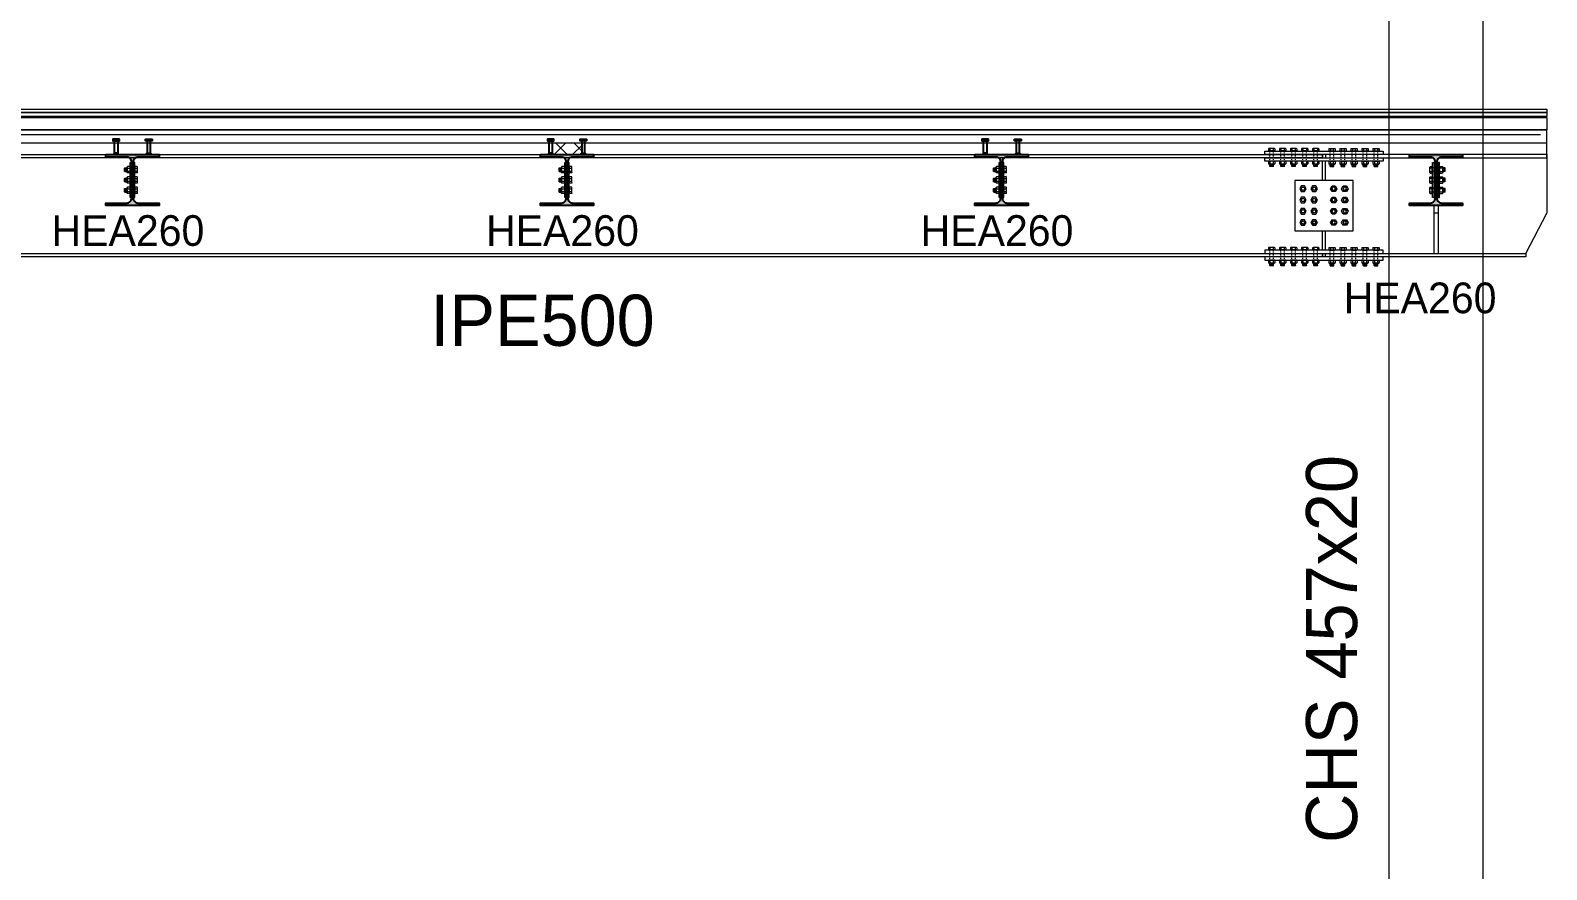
# Model space of a CAD drawing. Header units: millimetres. Extents: x -6949 to 549764, y -83146 to 127128.
# Drawn here: x 167250 to 174666, y 67048 to 71150 of the extents above; entities that cross this region are included whole.
import ezdxf

# ---------------------------------------------------------------- set-up
doc = ezdxf.new("R2010")
doc.units = ezdxf.units.MM
doc.linetypes.add('Tratto', pattern=[6.35, 3.175, -3.175])
for name, color, linetype, lineweight in [('armatura', 1, 'Continuous', 15), ('bulloni', 5, 'Continuous', 9), ('piastra', 6, 'Continuous', 18), ('S-BEAM', 5, 'Continuous', 18), ('S-COLS', 7, 'Continuous', 18), ('SEZIONI acciaio - Steel sections', 7, 'Continuous', 25), ('solaio2', 7, 'Continuous', 9)]:
    doc.layers.add(name, color=color, linetype=linetype, lineweight=lineweight)
doc.layers.add('PIOLO', color=4, linetype='Continuous')
doc.layers.add('quote', color=7, linetype='Continuous', lineweight=5, true_color=0x383838)
doc.styles.get("Standard").update_dxf_attribs({"font": ''})
doc.styles.get('Standard').set_extended_font_data('Bahnschrift Light')

# ---------------------------------------------------------------- blocks, each defined once
blk = doc.blocks.new('*U185')
at = {"layer": 'bulloni'}
blk.add_lwpolyline([(-15.6, 0), (-7.8, -13.5), (7.8, -13.5), (15.6, 0), (7.8, 13.5), (-7.8, 13.5)], close=True, dxfattribs=at)
for radius in [9, 7.88]:
    blk.add_circle((0, 0), radius, dxfattribs=at)
blk = doc.blocks.new('*U186')
at = {"color": 0, "linetype": 'ByBlock', "lineweight": -2, "transparency": 16777216}
for p in [(0, 0), (55, 0), (0, -55), (55, -55), (0, -110), (55, -110), (0, -165), (55, -165)]:
    blk.add_blockref('*U185', p, dxfattribs=at)
blk = doc.blocks.new('*U187')
at = {"layer": 'bulloni'}
blk.add_lwpolyline([(-15.6, 0), (-7.8, -13.5), (7.8, -13.5), (15.6, 0), (7.8, 13.5), (-7.8, 13.5)], close=True, dxfattribs=at)
for radius in [9, 7.88]:
    blk.add_circle((0, 0), radius, dxfattribs=at)
blk = doc.blocks.new('*U188')
at = {"color": 0, "linetype": 'ByBlock', "lineweight": -2, "transparency": 16777216}
for p in [(0, 0), (55, 0), (0, -55), (55, -55), (0, -110), (55, -110), (0, -165), (55, -165)]:
    blk.add_blockref('*U187', p, dxfattribs=at)
blk = doc.blocks.new('*U189')
at = {"layer": 'bulloni'}
for p, q in [((-13.7, 44.3), (-15.6, 43.1)), ((-15.6, 43.1), (-15.6, 32.8)), ((15.6, 32.8), (-15.6, 32.8)), ((13.7, 44.3), (-13.7, 44.3)), ((-12.5, 32.8), (-12.5, 32.3)), ((12.5, 32.3), (-12.5, 32.3)), ((-7.8, 32.8), (-7.8, 43.1)), ((7.8, 43.1), (7.8, 32.8)), ((12.5, 32.8), (12.5, 32.3)), ((13.7, 44.3), (15.6, 43.1)), ((15.6, 43.1), (15.6, 32.8)), ((-13.7, -16.7), (-15.6, -17.9)), ((-15.6, -17.9), (-15.6, -30.4)), ((-13.7, -31.7), (-15.6, -30.4)), ((13.7, -16.7), (-13.7, -16.7)), ((13.7, -31.7), (-13.7, -31.7)), ((-9, -43.3), (-9, -31.7)), ((-8, -44.3), (-9, -43.3)), ((9, -43.3), (-9, -43.3)), ((8, -44.3), (-8, -44.3)), ((-7.8, -30.4), (-7.8, -17.9)), ((-6.5, -34.4), (6.5, -33.7)), ((-6.5, -39.4), (6.5, -38.7)), ((-5, -36.8), (5, -36.3)), ((-5, -41.8), (5, -41.3)), ((7.8, -17.9), (7.8, -30.4)), ((9, -43.3), (8, -44.3)), ((9, -43.3), (9, -31.7)), ((13.7, -16.7), (15.6, -17.9)), ((13.7, -31.7), (15.6, -30.4)), ((15.6, -17.9), (15.6, -30.4))]:
    blk.add_line(p, q, dxfattribs=at)
at = {"layer": 'bulloni', "linetype": 'Tratto'}
for points in [[(-9, -16.7), (-9, 31.3)], [(9, -16.7), (9, 31.3)]]:
    blk.add_lwpolyline(points, dxfattribs=at)
at = {"layer": 'bulloni'}
for centre, radius, start, end in [((-11.7, 37.6), 6.67, 54.26215, 125.73785), ((-10, 31.3), 1, 0, 90), ((0, 19.5), 24.8, 71.68582, 108.31418), ((11.7, 37.6), 6.67, 54.26215, 125.73785), ((10, 31.3), 1, 90, 180), ((-11.7, -23.4), 6.67, 54.26215, 125.73785), ((-11.7, -25), 6.67, 234.26215, 305.73785), ((0, -41.5), 24.8, 71.68582, 108.31418), ((0, -6.9), 24.8, 251.68582, 288.31418), ((11.7, -23.4), 6.67, 54.26215, 125.73785), ((11.7, -25), 6.67, 234.26215, 305.73785)]:
    blk.add_arc(centre, radius, start, end, dxfattribs=at)
blk = doc.blocks.new('*U190')
at = {"color": 0, "linetype": 'ByBlock', "lineweight": -2, "transparency": 16777216}
for p in [(0, 0), (54, 0), (108, 0), (162, 0), (216, 0)]:
    blk.add_blockref('*U189', p, dxfattribs=at)
blk = doc.blocks.new('*U191')
at = {"layer": 'bulloni'}
for p, q in [((-13.7, 44.3), (-15.6, 43.1)), ((-15.6, 43.1), (-15.6, 32.8)), ((15.6, 32.8), (-15.6, 32.8)), ((13.7, 44.3), (-13.7, 44.3)), ((-12.5, 32.8), (-12.5, 32.3)), ((12.5, 32.3), (-12.5, 32.3)), ((-7.8, 32.8), (-7.8, 43.1)), ((7.8, 43.1), (7.8, 32.8)), ((12.5, 32.8), (12.5, 32.3)), ((13.7, 44.3), (15.6, 43.1)), ((15.6, 43.1), (15.6, 32.8)), ((-13.7, -16.7), (-15.6, -17.9)), ((-15.6, -17.9), (-15.6, -30.4)), ((-13.7, -31.7), (-15.6, -30.4)), ((13.7, -16.7), (-13.7, -16.7)), ((13.7, -31.7), (-13.7, -31.7)), ((-9, -43.3), (-9, -31.7)), ((-8, -44.3), (-9, -43.3)), ((9, -43.3), (-9, -43.3)), ((8, -44.3), (-8, -44.3)), ((-7.8, -30.4), (-7.8, -17.9)), ((-6.5, -34.4), (6.5, -33.7)), ((-6.5, -39.4), (6.5, -38.7)), ((-5, -36.8), (5, -36.3)), ((-5, -41.8), (5, -41.3)), ((7.8, -17.9), (7.8, -30.4)), ((9, -43.3), (8, -44.3)), ((9, -43.3), (9, -31.7)), ((13.7, -16.7), (15.6, -17.9)), ((13.7, -31.7), (15.6, -30.4)), ((15.6, -17.9), (15.6, -30.4))]:
    blk.add_line(p, q, dxfattribs=at)
at = {"layer": 'bulloni', "linetype": 'Tratto'}
for points in [[(-9, -16.7), (-9, 31.3)], [(9, -16.7), (9, 31.3)]]:
    blk.add_lwpolyline(points, dxfattribs=at)
at = {"layer": 'bulloni'}
for centre, radius, start, end in [((-11.7, 37.6), 6.67, 54.26215, 125.73785), ((-10, 31.3), 1, 0, 90), ((0, 19.5), 24.8, 71.68582, 108.31418), ((11.7, 37.6), 6.67, 54.26215, 125.73785), ((10, 31.3), 1, 90, 180), ((-11.7, -23.4), 6.67, 54.26215, 125.73785), ((-11.7, -25), 6.67, 234.26215, 305.73785), ((0, -41.5), 24.8, 71.68582, 108.31418), ((0, -6.9), 24.8, 251.68582, 288.31418), ((11.7, -23.4), 6.67, 54.26215, 125.73785), ((11.7, -25), 6.67, 234.26215, 305.73785)]:
    blk.add_arc(centre, radius, start, end, dxfattribs=at)
blk = doc.blocks.new('*U192')
at = {"color": 0, "linetype": 'ByBlock', "lineweight": -2, "transparency": 16777216}
for p in [(0, 0), (54, 0), (108, 0), (162, 0), (216, 0)]:
    blk.add_blockref('*U191', p, dxfattribs=at)
blk = doc.blocks.new('*U194')
at = {"layer": 'bulloni'}
for p, q in [((-13.7, 44.3), (-15.6, 43.1)), ((-15.6, 43.1), (-15.6, 32.8)), ((15.6, 32.8), (-15.6, 32.8)), ((13.7, 44.3), (-13.7, 44.3)), ((-12.5, 32.8), (-12.5, 32.3)), ((12.5, 32.3), (-12.5, 32.3)), ((-7.8, 32.8), (-7.8, 43.1)), ((7.8, 43.1), (7.8, 32.8)), ((12.5, 32.8), (12.5, 32.3)), ((13.7, 44.3), (15.6, 43.1)), ((15.6, 43.1), (15.6, 32.8)), ((-13.7, -16.7), (-15.6, -17.9)), ((-15.6, -17.9), (-15.6, -30.4)), ((-13.7, -31.7), (-15.6, -30.4)), ((13.7, -16.7), (-13.7, -16.7)), ((13.7, -31.7), (-13.7, -31.7)), ((-9, -43.3), (-9, -31.7)), ((-8, -44.3), (-9, -43.3)), ((9, -43.3), (-9, -43.3)), ((8, -44.3), (-8, -44.3)), ((-7.8, -30.4), (-7.8, -17.9)), ((-6.5, -34.4), (6.5, -33.7)), ((-6.5, -39.4), (6.5, -38.7)), ((-5, -36.8), (5, -36.3)), ((-5, -41.8), (5, -41.3)), ((7.8, -17.9), (7.8, -30.4)), ((9, -43.3), (8, -44.3)), ((9, -43.3), (9, -31.7)), ((13.7, -16.7), (15.6, -17.9)), ((13.7, -31.7), (15.6, -30.4)), ((15.6, -17.9), (15.6, -30.4))]:
    blk.add_line(p, q, dxfattribs=at)
at = {"layer": 'bulloni', "linetype": 'Tratto'}
for points in [[(-9, -16.7), (-9, 31.3)], [(9, -16.7), (9, 31.3)]]:
    blk.add_lwpolyline(points, dxfattribs=at)
at = {"layer": 'bulloni'}
for centre, radius, start, end in [((-11.7, 37.6), 6.67, 54.26215, 125.73785), ((-10, 31.3), 1, 0, 90), ((0, 19.5), 24.8, 71.68582, 108.31418), ((11.7, 37.6), 6.67, 54.26215, 125.73785), ((10, 31.3), 1, 90, 180), ((-11.7, -23.4), 6.67, 54.26215, 125.73785), ((-11.7, -25), 6.67, 234.26215, 305.73785), ((0, -41.5), 24.8, 71.68582, 108.31418), ((0, -6.9), 24.8, 251.68582, 288.31418), ((11.7, -23.4), 6.67, 54.26215, 125.73785), ((11.7, -25), 6.67, 234.26215, 305.73785)]:
    blk.add_arc(centre, radius, start, end, dxfattribs=at)
blk = doc.blocks.new('*U195')
at = {"color": 0, "linetype": 'ByBlock', "lineweight": -2, "transparency": 16777216}
for p in [(0, 0), (54, 0), (108, 0), (162, 0), (216, 0)]:
    blk.add_blockref('*U194', p, dxfattribs=at)
blk = doc.blocks.new('*U184')
at = {"layer": 'bulloni'}
for p, q in [((-13.7, 44.3), (-15.6, 43.1)), ((-15.6, 43.1), (-15.6, 32.8)), ((15.6, 32.8), (-15.6, 32.8)), ((13.7, 44.3), (-13.7, 44.3)), ((-12.5, 32.8), (-12.5, 32.3)), ((12.5, 32.3), (-12.5, 32.3)), ((-7.8, 32.8), (-7.8, 43.1)), ((7.8, 43.1), (7.8, 32.8)), ((12.5, 32.8), (12.5, 32.3)), ((13.7, 44.3), (15.6, 43.1)), ((15.6, 43.1), (15.6, 32.8)), ((-13.7, -16.7), (-15.6, -17.9)), ((-15.6, -17.9), (-15.6, -30.4)), ((-13.7, -31.7), (-15.6, -30.4)), ((13.7, -16.7), (-13.7, -16.7)), ((13.7, -31.7), (-13.7, -31.7)), ((-9, -43.3), (-9, -31.7)), ((-8, -44.3), (-9, -43.3)), ((9, -43.3), (-9, -43.3)), ((8, -44.3), (-8, -44.3)), ((-7.8, -30.4), (-7.8, -17.9)), ((-6.5, -34.4), (6.5, -33.7)), ((-6.5, -39.4), (6.5, -38.7)), ((-5, -36.8), (5, -36.3)), ((-5, -41.8), (5, -41.3)), ((7.8, -17.9), (7.8, -30.4)), ((9, -43.3), (8, -44.3)), ((9, -43.3), (9, -31.7)), ((13.7, -16.7), (15.6, -17.9)), ((13.7, -31.7), (15.6, -30.4)), ((15.6, -17.9), (15.6, -30.4))]:
    blk.add_line(p, q, dxfattribs=at)
at = {"layer": 'bulloni', "linetype": 'Tratto'}
for points in [[(-9, -16.7), (-9, 31.3)], [(9, -16.7), (9, 31.3)]]:
    blk.add_lwpolyline(points, dxfattribs=at)
at = {"layer": 'bulloni'}
for centre, radius, start, end in [((-11.7, 37.6), 6.67, 54.26215, 125.73785), ((-10, 31.3), 1, 0, 90), ((0, 19.5), 24.8, 71.68582, 108.31418), ((11.7, 37.6), 6.67, 54.26215, 125.73785), ((10, 31.3), 1, 90, 180), ((-11.7, -23.4), 6.67, 54.26215, 125.73785), ((-11.7, -25), 6.67, 234.26215, 305.73785), ((0, -41.5), 24.8, 71.68582, 108.31418), ((0, -6.9), 24.8, 251.68582, 288.31418), ((11.7, -23.4), 6.67, 54.26215, 125.73785), ((11.7, -25), 6.67, 234.26215, 305.73785)]:
    blk.add_arc(centre, radius, start, end, dxfattribs=at)
blk = doc.blocks.new('*U193')
at = {"color": 0, "linetype": 'ByBlock', "lineweight": -2, "transparency": 16777216}
for p in [(0, 0), (54, 0), (108, 0), (162, 0), (216, 0)]:
    blk.add_blockref('*U184', p, dxfattribs=at)
blk = doc.blocks.new('dbcjd')
at = {"layer": 'bulloni'}
for p, q in [((12712.1, -46901.9), (12713.1, -46900.9)), ((12712.1, -46917.9), (12712.1, -46901.9)), ((12713.1, -46918.9), (12712.1, -46917.9)), ((12713.1, -46900.9), (12724.8, -46900.9)), ((12713.1, -46918.9), (12713.1, -46900.9)), ((12713.1, -46918.9), (12724.8, -46918.9)), ((12714.6, -46904.9), (12715.2, -46914.9)), ((12717, -46903.4), (12717.8, -46916.4)), ((12719.6, -46904.9), (12720.2, -46914.9)), ((12722, -46903.4), (12722.8, -46916.4)), ((12724.8, -46896.2), (12726, -46894.3)), ((12724.8, -46923.6), (12724.8, -46896.2)), ((12724.8, -46923.6), (12726, -46925.5)), ((12738.5, -46894.3), (12726, -46894.3)), ((12726, -46902.1), (12738.5, -46902.1)), ((12738.5, -46917.7), (12726, -46917.7)), ((12738.5, -46925.5), (12726, -46925.5)), ((12739.8, -46896.2), (12738.5, -46894.3)), ((12739.8, -46923.6), (12738.5, -46925.5)), ((12739.8, -46923.6), (12739.8, -46896.2)), ((12775.8, -46922.4), (12775.8, -46897.4)), ((12776.3, -46897.4), (12775.8, -46897.4)), ((12776.3, -46922.4), (12775.8, -46922.4)), ((12776.3, -46925.5), (12776.3, -46894.3)), ((12786.5, -46894.3), (12776.3, -46894.3)), ((12776.3, -46902.1), (12786.5, -46902.1)), ((12786.5, -46917.7), (12776.3, -46917.7)), ((12786.5, -46925.5), (12776.3, -46925.5)), ((12787.8, -46896.2), (12786.5, -46894.3)), ((12787.8, -46923.6), (12786.5, -46925.5)), ((12787.8, -46923.6), (12787.8, -46896.2)), ((12712.1, -46951.9), (12713.1, -46950.9)), ((12712.1, -46967.9), (12712.1, -46951.9)), ((12713.1, -46968.9), (12712.1, -46967.9)), ((12712.1, -47001.9), (12713.1, -47000.9)), ((12712.1, -47017.9), (12712.1, -47001.9)), ((12713.1, -46950.9), (12724.8, -46950.9)), ((12713.1, -46968.9), (12713.1, -46950.9)), ((12713.1, -46968.9), (12724.8, -46968.9)), ((12713.1, -47000.9), (12724.8, -47000.9)), ((12713.1, -47018.9), (12713.1, -47000.9)), ((12714.6, -46954.9), (12715.2, -46964.9)), ((12714.6, -47004.9), (12715.2, -47014.9)), ((12717, -46953.4), (12717.8, -46966.4)), ((12717, -47003.4), (12717.8, -47016.4)), ((12719.6, -46954.9), (12720.2, -46964.9)), ((12719.6, -47004.9), (12720.2, -47014.9)), ((12722, -46953.4), (12722.8, -46966.4)), ((12722, -47003.4), (12722.8, -47016.4)), ((12724.8, -46946.2), (12726, -46944.3)), ((12724.8, -46973.6), (12724.8, -46946.2)), ((12724.8, -46973.6), (12726, -46975.5)), ((12724.8, -46996.2), (12726, -46994.3)), ((12724.8, -47023.6), (12724.8, -46996.2)), ((12738.5, -46944.3), (12726, -46944.3)), ((12726, -46952.1), (12738.5, -46952.1)), ((12738.5, -46967.7), (12726, -46967.7)), ((12738.5, -46975.5), (12726, -46975.5)), ((12738.5, -46994.3), (12726, -46994.3)), ((12726, -47002.1), (12738.5, -47002.1)), ((12739.8, -46946.2), (12738.5, -46944.3)), ((12739.8, -46973.6), (12738.5, -46975.5)), ((12739.8, -46996.2), (12738.5, -46994.3)), ((12739.8, -46973.6), (12739.8, -46946.2)), ((12739.8, -47023.6), (12739.8, -46996.2)), ((12775.8, -46972.4), (12775.8, -46947.4)), ((12776.3, -46947.4), (12775.8, -46947.4)), ((12776.3, -46972.4), (12775.8, -46972.4)), ((12775.8, -47022.4), (12775.8, -46997.4)), ((12776.3, -46997.4), (12775.8, -46997.4)), ((12776.3, -46975.5), (12776.3, -46944.3)), ((12786.5, -46944.3), (12776.3, -46944.3)), ((12776.3, -46952.1), (12786.5, -46952.1)), ((12786.5, -46967.7), (12776.3, -46967.7)), ((12786.5, -46975.5), (12776.3, -46975.5)), ((12776.3, -47025.5), (12776.3, -46994.3)), ((12786.5, -46994.3), (12776.3, -46994.3)), ((12776.3, -47002.1), (12786.5, -47002.1)), ((12787.8, -46946.2), (12786.5, -46944.3)), ((12787.8, -46973.6), (12786.5, -46975.5)), ((12787.8, -46996.2), (12786.5, -46994.3)), ((12787.8, -46973.6), (12787.8, -46946.2)), ((12787.8, -47023.6), (12787.8, -46996.2)), ((12713.1, -47018.9), (12712.1, -47017.9)), ((12713.1, -47018.9), (12724.8, -47018.9)), ((12724.8, -47023.6), (12726, -47025.5)), ((12738.5, -47017.7), (12726, -47017.7)), ((12738.5, -47025.5), (12726, -47025.5)), ((12739.8, -47023.6), (12738.5, -47025.5)), ((12776.3, -47022.4), (12775.8, -47022.4)), ((12786.5, -47017.7), (12776.3, -47017.7)), ((12786.5, -47025.5), (12776.3, -47025.5)), ((12787.8, -47023.6), (12786.5, -47025.5))]:
    blk.add_line(p, q, dxfattribs=at)
at = {"layer": 'bulloni', "linetype": 'Tratto'}
for points in [[(12739.8, -46900.9), (12774.8, -46900.9)], [(12739.8, -46918.9), (12774.8, -46918.9)], [(12739.8, -46950.9), (12774.8, -46950.9)], [(12739.8, -46968.9), (12774.8, -46968.9)], [(12739.8, -47000.9), (12774.8, -47000.9)], [(12739.8, -47018.9), (12774.8, -47018.9)]]:
    blk.add_lwpolyline(points, dxfattribs=at)
at = {"layer": 'bulloni'}
for centre, radius, start, end in [((12731.4, -46898.2), 6.67, 144.26215, 215.73785), ((12749.6, -46909.9), 24.8, 161.68582, 198.31418), ((12731.4, -46921.6), 6.67, 144.26215, 215.73785), ((12733.1, -46898.2), 6.67, 324.26215, 35.73785), ((12715, -46909.9), 24.8, 341.68582, 18.31418), ((12733.1, -46921.6), 6.67, 324.26215, 35.73785), ((12774.8, -46899.9), 1, 270, 0), ((12774.8, -46919.9), 1, 0, 90), ((12781.1, -46898.2), 6.67, 324.26215, 35.73785), ((12763, -46909.9), 24.8, 341.68582, 18.31418), ((12781.1, -46921.6), 6.67, 324.26215, 35.73785), ((12731.4, -46948.2), 6.67, 144.26215, 215.73785), ((12749.6, -46959.9), 24.8, 161.68582, 198.31418), ((12731.4, -46971.6), 6.67, 144.26215, 215.73785), ((12731.4, -46998.2), 6.67, 144.26215, 215.73785), ((12749.6, -47009.9), 24.8, 161.68582, 198.31418), ((12733.1, -46948.2), 6.67, 324.26215, 35.73785), ((12715, -46959.9), 24.8, 341.68582, 18.31418), ((12733.1, -46971.6), 6.67, 324.26215, 35.73785), ((12733.1, -46998.2), 6.67, 324.26215, 35.73785), ((12715, -47009.9), 24.8, 341.68582, 18.31418), ((12774.8, -46949.9), 1, 270, 0), ((12774.8, -46969.9), 1, 0, 90), ((12774.8, -46999.9), 1, 270, 0), ((12781.1, -46948.2), 6.67, 324.26215, 35.73785), ((12763, -46959.9), 24.8, 341.68582, 18.31418), ((12781.1, -46971.6), 6.67, 324.26215, 35.73785), ((12781.1, -46998.2), 6.67, 324.26215, 35.73785), ((12763, -47009.9), 24.8, 341.68582, 18.31418), ((12731.4, -47021.6), 6.67, 144.26215, 215.73785), ((12733.1, -47021.6), 6.67, 324.26215, 35.73785), ((12774.8, -47019.9), 1, 0, 90), ((12781.1, -47021.6), 6.67, 324.26215, 35.73785)]:
    blk.add_arc(centre, radius, start, end, dxfattribs=at)
blk = doc.blocks.new('DD')
at = {"layer": 'PIOLO'}
blk.add_lwpolyline([(49540.9, -39710.5), (49511.2, -39710.5, 0.414214), (49510.2, -39711.5), (49510.2, -39718.5), (49541.9, -39718.5), (49541.9, -39711.5, 0.414214)], format="xyb", close=True, dxfattribs=at)
for points in [[(49518.1, -39718.5), (49534, -39718.5), (49534, -39778.5), (49518.1, -39778.5)], [(49515.5, -39785.5), (49536.5, -39785.5), (49536.5, -39780.5), (49534.5, -39778.5), (49517.5, -39778.5), (49515.5, -39780.5)]]:
    blk.add_lwpolyline(points, close=True, dxfattribs=at)
blk = doc.blocks.new('vfdcv')
at = {"layer": 'bulloni'}
for p, q in [((50940.3, -31978.2), (50941.3, -31977.2)), ((50940.3, -31994.2), (50940.3, -31978.2)), ((50941.3, -31995.2), (50940.3, -31994.2)), ((50940.3, -32028.2), (50941.3, -32027.2)), ((50940.3, -32044.2), (50940.3, -32028.2)), ((50941.3, -31977.2), (50952.9, -31977.2)), ((50941.3, -31995.2), (50941.3, -31977.2)), ((50941.3, -31995.2), (50952.9, -31995.2)), ((50941.3, -32027.2), (50952.9, -32027.2)), ((50941.3, -32045.2), (50941.3, -32027.2)), ((50942.8, -31981.2), (50943.3, -31991.2)), ((50942.8, -32031.2), (50943.3, -32041.2)), ((50945.2, -31979.7), (50945.9, -31992.7)), ((50945.2, -32029.7), (50945.9, -32042.7)), ((50947.8, -31981.2), (50948.3, -31991.2)), ((50947.8, -32031.2), (50948.3, -32041.2)), ((50950.2, -31979.7), (50950.9, -31992.7)), ((50950.2, -32029.7), (50950.9, -32042.7)), ((50952.9, -31972.5), (50954.2, -31970.6)), ((50952.9, -31999.9), (50952.9, -31972.5)), ((50952.9, -31999.9), (50954.2, -32001.7)), ((50952.9, -32022.5), (50954.2, -32020.6)), ((50952.9, -32049.9), (50952.9, -32022.5)), ((50966.7, -31970.6), (50954.2, -31970.6)), ((50954.2, -31978.4), (50966.7, -31978.4)), ((50966.7, -31994), (50954.2, -31994)), ((50966.7, -32001.7), (50954.2, -32001.7)), ((50966.7, -32020.6), (50954.2, -32020.6)), ((50954.2, -32028.4), (50966.7, -32028.4)), ((50967.9, -31972.5), (50966.7, -31970.6)), ((50967.9, -31999.9), (50966.7, -32001.7)), ((50967.9, -32022.5), (50966.7, -32020.6)), ((50967.9, -31999.9), (50967.9, -31972.5)), ((50967.9, -32049.9), (50967.9, -32022.5)), ((50991.4, -31998.7), (50991.4, -31973.7)), ((50991.9, -31973.7), (50991.4, -31973.7)), ((50991.9, -31998.7), (50991.4, -31998.7)), ((50991.4, -32048.7), (50991.4, -32023.7)), ((50991.9, -32023.7), (50991.4, -32023.7)), ((50991.9, -32001.7), (50991.9, -31970.6)), ((51002.2, -31970.6), (50991.9, -31970.6)), ((50991.9, -31978.4), (51002.2, -31978.4)), ((51002.2, -31994), (50991.9, -31994)), ((51002.2, -32001.7), (50991.9, -32001.7)), ((50991.9, -32051.7), (50991.9, -32020.6)), ((51002.2, -32020.6), (50991.9, -32020.6)), ((50991.9, -32028.4), (51002.2, -32028.4)), ((51003.4, -31972.5), (51002.2, -31970.6)), ((51003.4, -31999.9), (51002.2, -32001.7)), ((51003.4, -32022.5), (51002.2, -32020.6)), ((51003.4, -31999.9), (51003.4, -31972.5)), ((51003.4, -32049.9), (51003.4, -32022.5)), ((50941.3, -32045.2), (50940.3, -32044.2)), ((50940.3, -32078.2), (50941.3, -32077.2)), ((50940.3, -32094.2), (50940.3, -32078.2)), ((50941.3, -32095.2), (50940.3, -32094.2)), ((50941.3, -32045.2), (50952.9, -32045.2)), ((50941.3, -32077.2), (50952.9, -32077.2)), ((50941.3, -32095.2), (50941.3, -32077.2)), ((50941.3, -32095.2), (50952.9, -32095.2)), ((50942.8, -32081.2), (50943.3, -32091.2)), ((50945.2, -32079.7), (50945.9, -32092.7)), ((50947.8, -32081.2), (50948.3, -32091.2)), ((50950.2, -32079.7), (50950.9, -32092.7)), ((50952.9, -32049.9), (50954.2, -32051.7)), ((50952.9, -32072.5), (50954.2, -32070.6)), ((50952.9, -32099.9), (50952.9, -32072.5)), ((50952.9, -32099.9), (50954.2, -32101.7)), ((50966.7, -32044), (50954.2, -32044)), ((50966.7, -32051.7), (50954.2, -32051.7)), ((50966.7, -32070.6), (50954.2, -32070.6)), ((50954.2, -32078.4), (50966.7, -32078.4)), ((50966.7, -32094), (50954.2, -32094)), ((50966.7, -32101.7), (50954.2, -32101.7)), ((50967.9, -32049.9), (50966.7, -32051.7)), ((50967.9, -32072.5), (50966.7, -32070.6)), ((50967.9, -32099.9), (50966.7, -32101.7)), ((50967.9, -32099.9), (50967.9, -32072.5)), ((50991.9, -32048.7), (50991.4, -32048.7)), ((50991.4, -32098.7), (50991.4, -32073.7)), ((50991.9, -32073.7), (50991.4, -32073.7)), ((50991.9, -32098.7), (50991.4, -32098.7)), ((51002.2, -32044), (50991.9, -32044)), ((51002.2, -32051.7), (50991.9, -32051.7)), ((50991.9, -32101.7), (50991.9, -32070.6)), ((51002.2, -32070.6), (50991.9, -32070.6)), ((50991.9, -32078.4), (51002.2, -32078.4)), ((51002.2, -32094), (50991.9, -32094)), ((51002.2, -32101.7), (50991.9, -32101.7)), ((51003.4, -32049.9), (51002.2, -32051.7)), ((51003.4, -32072.5), (51002.2, -32070.6)), ((51003.4, -32099.9), (51002.2, -32101.7)), ((51003.4, -32099.9), (51003.4, -32072.5))]:
    blk.add_line(p, q, dxfattribs=at)
at = {"layer": 'bulloni', "linetype": 'Tratto'}
for points in [[(50967.9, -31977.2), (50990.4, -31977.2)], [(50967.9, -31995.2), (50990.4, -31995.2)], [(50967.9, -32027.2), (50990.4, -32027.2)], [(50967.9, -32045.2), (50990.4, -32045.2)], [(50967.9, -32077.2), (50990.4, -32077.2)], [(50967.9, -32095.2), (50990.4, -32095.2)]]:
    blk.add_lwpolyline(points, dxfattribs=at)
at = {"layer": 'bulloni'}
for centre, radius, start, end in [((50959.6, -31974.5), 6.67, 144.26215, 215.73785), ((50977.7, -31986.2), 24.8, 161.68582, 198.31418), ((50959.6, -31997.8), 6.67, 144.26215, 215.73785), ((50959.6, -32024.5), 6.67, 144.26215, 215.73785), ((50977.7, -32036.2), 24.8, 161.68582, 198.31418), ((50961.3, -31974.5), 6.67, 324.26215, 35.73785), ((50943.1, -31986.2), 24.8, 341.68582, 18.31418), ((50961.3, -31997.8), 6.67, 324.26215, 35.73785), ((50961.3, -32024.5), 6.67, 324.26215, 35.73785), ((50943.1, -32036.2), 24.8, 341.68582, 18.31418), ((50990.4, -31976.2), 1, 270, 0), ((50990.4, -31996.2), 1, 0, 90), ((50990.4, -32026.2), 1, 270, 0), ((50996.8, -31974.5), 6.67, 324.26215, 35.73785), ((50978.6, -31986.2), 24.8, 341.68582, 18.31418), ((50996.8, -31997.8), 6.67, 324.26215, 35.73785), ((50996.8, -32024.5), 6.67, 324.26215, 35.73785), ((50978.6, -32036.2), 24.8, 341.68582, 18.31418), ((50959.6, -32047.8), 6.67, 144.26215, 215.73785), ((50959.6, -32074.5), 6.67, 144.26215, 215.73785), ((50977.7, -32086.2), 24.8, 161.68582, 198.31418), ((50959.6, -32097.8), 6.67, 144.26215, 215.73785), ((50961.3, -32047.8), 6.67, 324.26215, 35.73785), ((50961.3, -32074.5), 6.67, 324.26215, 35.73785), ((50943.1, -32086.2), 24.8, 341.68582, 18.31418), ((50961.3, -32097.8), 6.67, 324.26215, 35.73785), ((50990.4, -32046.2), 1, 0, 90), ((50990.4, -32076.2), 1, 270, 0), ((50990.4, -32096.2), 1, 0, 90), ((50996.8, -32047.8), 6.67, 324.26215, 35.73785), ((50996.8, -32074.5), 6.67, 324.26215, 35.73785), ((50978.6, -32086.2), 24.8, 341.68582, 18.31418), ((50996.8, -32097.8), 6.67, 324.26215, 35.73785)]:
    blk.add_arc(centre, radius, start, end, dxfattribs=at)
blk = doc.blocks.new('*U324')
at = {"layer": 'piastra'}
for points in [[(-11.2, 47.5), (-3.8, 47.5), (-3.8, -122.5), (-11.2, -122.5)], [(11.2, 47.5), (3.8, 47.5), (3.8, -122.5), (11.2, -122.5)]]:
    blk.add_lwpolyline(points, close=True, dxfattribs=at)
at = {"layer": 'SEZIONI acciaio - Steel sections'}
blk.add_lwpolyline([(-130, 87.5), (130, 87.5), (130, 75), (27.8, 75, 0.414214), (3.8, 51), (3.8, -126, 0.414214), (27.8, -150), (130, -150), (130, -162.5), (-130, -162.5), (-130, -150), (-27.8, -150, 0.414214), (-3.8, -126), (-3.8, 51, 0.414214), (-27.8, 75), (-130, 75)], format="xyb", close=True, dxfattribs=at)
at = {"layer": 'S-BEAM'}
for name, p in [('DD', (-49606, 39873)), ('vfdcv', (-50979.2, 31998.7))]:
    blk.add_blockref(name, p, dxfattribs=at)
at = {"layer": 'S-BEAM', "xscale": -1}
blk.add_blockref('DD', (49606, 39873), dxfattribs=at)
blk = doc.blocks.new('*U325')
at = {"layer": 'S-BEAM', "color": 0, "linetype": 'ByBlock', "lineweight": -2, "transparency": 16777216}
for p in [(0, 0), (2125, 0), (4250, 0)]:
    blk.add_blockref('*U324', p, dxfattribs=at)

msp = doc.modelspace()

# ---------------------------------------------------------------- hatches: boundary and pattern name
at = {"layer": 'quote', "true_color": 0xc7c8ca}
h = msp.add_hatch(color=9, dxfattribs=at)
h.dxf.hatch_style = 1
h.paths.add_polyline_path([(167879.8, 70543.4), (167619.8, 70543.4), (167619.8, 70530.9), (167722.1, 70530.9, -0.414214), (167746.1, 70506.9), (167746.1, 70477.4), (167753.6, 70477.4), (167753.6, 70503.4), (167753.6, 70506.9, -0.414214), (167777.6, 70530.9), (167879.8, 70530.9)])
h.paths.add_polyline_path([(167753.6, 70329.9), (167753.6, 70377.4), (167746.1, 70377.4), (167746.1, 70333.4), (167746.1, 70329.9, -0.414214), (167722.1, 70305.9), (167619.8, 70305.9), (167619.8, 70293.4), (167879.8, 70293.4), (167879.8, 70305.9), (167777.6, 70305.9, -0.414214)])
h.paths.add_polyline_path([(167753.6, 70409.4), (167746.1, 70409.4), (167746.1, 70377.4), (167753.6, 70377.4)])
h.paths.add_polyline_path([(167753.6, 70459.4), (167746.1, 70459.4), (167746.1, 70427.4), (167753.6, 70427.4)])
h.paths.add_polyline_path([(167753.6, 70427.4), (167746.1, 70427.4), (167746.1, 70409.4), (167753.6, 70409.4)])
h.paths.add_polyline_path([(167753.6, 70477.4), (167746.1, 70477.4), (167746.1, 70459.4), (167753.6, 70459.4)])
h = msp.add_hatch(color=9, dxfattribs=at)
h.dxf.hatch_style = 1
h.paths.add_polyline_path([(170004.8, 70543.4), (169744.8, 70543.4), (169744.8, 70530.9), (169847.1, 70530.9, -0.414214), (169871.1, 70506.9), (169871.1, 70477.4), (169878.6, 70477.4), (169878.6, 70503.4), (169878.6, 70506.9, -0.414214), (169902.6, 70530.9), (170004.8, 70530.9)])
h.paths.add_polyline_path([(169878.6, 70329.9), (169878.6, 70377.4), (169871.1, 70377.4), (169871.1, 70333.4), (169871.1, 70329.9, -0.414214), (169847.1, 70305.9), (169744.8, 70305.9), (169744.8, 70293.4), (170004.8, 70293.4), (170004.8, 70305.9), (169902.6, 70305.9, -0.414214)])
h.paths.add_polyline_path([(169878.6, 70409.4), (169871.1, 70409.4), (169871.1, 70377.4), (169878.6, 70377.4)])
h.paths.add_polyline_path([(169878.6, 70459.4), (169871.1, 70459.4), (169871.1, 70427.4), (169878.6, 70427.4)])
h.paths.add_polyline_path([(169878.6, 70427.4), (169871.1, 70427.4), (169871.1, 70409.4), (169878.6, 70409.4)])
h.paths.add_polyline_path([(169878.6, 70477.4), (169871.1, 70477.4), (169871.1, 70459.4), (169878.6, 70459.4)])
h = msp.add_hatch(color=9, dxfattribs=at)
h.dxf.hatch_style = 1
h.paths.add_polyline_path([(172129.8, 70543.4), (171869.8, 70543.4), (171869.8, 70530.9), (171972.1, 70530.9, -0.414214), (171996.1, 70506.9), (171996.1, 70477.4), (172003.6, 70477.4), (172003.6, 70503.4), (172003.6, 70506.9, -0.414214), (172027.6, 70530.9), (172129.8, 70530.9)])
h.paths.add_polyline_path([(172003.6, 70329.9), (172003.6, 70377.4), (171996.1, 70377.4), (171996.1, 70333.4), (171996.1, 70329.9, -0.414214), (171972.1, 70305.9), (171869.8, 70305.9), (171869.8, 70293.4), (172129.8, 70293.4), (172129.8, 70305.9), (172027.6, 70305.9, -0.414214)])
h.paths.add_polyline_path([(172003.6, 70409.4), (171996.1, 70409.4), (171996.1, 70377.4), (172003.6, 70377.4)])
h.paths.add_polyline_path([(172003.6, 70459.4), (171996.1, 70459.4), (171996.1, 70427.4), (172003.6, 70427.4)])
h.paths.add_polyline_path([(172003.6, 70427.4), (171996.1, 70427.4), (171996.1, 70409.4), (172003.6, 70409.4)])
h.paths.add_polyline_path([(172003.6, 70477.4), (171996.1, 70477.4), (171996.1, 70459.4), (172003.6, 70459.4)])
h = msp.add_hatch(color=9, dxfattribs=at)
h.dxf.hatch_style = 1
h.paths.add_polyline_path([(174254.8, 70543.4), (173994.8, 70543.4), (173994.8, 70530.9), (174097.1, 70530.9, -0.414214), (174121.1, 70506.9), (174121.1, 70477.4), (174128.6, 70477.4), (174128.6, 70503.4), (174128.6, 70506.9, -0.414214), (174152.6, 70530.9), (174254.8, 70530.9)])
h.paths.add_polyline_path([(174128.6, 70329.9), (174128.6, 70377.4), (174121.1, 70377.4), (174121.1, 70333.4), (174121.1, 70329.9, -0.414214), (174097.1, 70305.9), (173994.8, 70305.9), (173994.8, 70293.4), (174254.8, 70293.4), (174254.8, 70305.9), (174152.6, 70305.9, -0.414214)])
h.paths.add_polyline_path([(174128.6, 70409.4), (174121.1, 70409.4), (174121.1, 70377.4), (174128.6, 70377.4)])
h.paths.add_polyline_path([(174128.6, 70459.4), (174121.1, 70459.4), (174121.1, 70427.4), (174128.6, 70427.4)])
h.paths.add_polyline_path([(174128.6, 70427.4), (174121.1, 70427.4), (174121.1, 70409.4), (174128.6, 70409.4)])
h.paths.add_polyline_path([(174128.6, 70477.4), (174121.1, 70477.4), (174121.1, 70459.4), (174128.6, 70459.4)])
at = {"layer": 'S-BEAM', "true_color": 0xc7c8ca}
h = msp.add_hatch(dxfattribs=at)
h.set_pattern_fill('ANSI37', color=9, scale=20)
h.set_pattern_definition([(45, (116770.626, 102454.58), (-44.90128, 44.90128), []), (135, (116770.626, 102454.58), (-44.90128, -44.90128), [])])
h.paths.add_polyline_path([(169946.9, 70598.4), (169802.7, 70598.4), (169802.7, 70550.4), (169803.3, 70550.4), (169805.3, 70548.4), (169805.3, 70543.4), (169944.3, 70543.4), (169944.3, 70548.4), (169946.3, 70550.4), (169946.9, 70550.4)])

# ---------------------------------------------------------------- linework, layer by layer
at = {"color": 0, "lineweight": 9}
for points in [[(165083.8, 70764.8), (174665.8, 70764.8), (174665.8, 70748.4), (165083.8, 70748.4)], [(165083.8, 70748.4), (174665.8, 70748.4), (174665.8, 70728.4), (165083.8, 70728.4)]]:
    msp.add_lwpolyline(points, close=True, dxfattribs=at)
msp.add_lwpolyline([(165083.8, 70663.4), (165083.8, 70723.4), (174665.8, 70723.4), (174665.8, 70663.4), (165083.8, 70663.4)], dxfattribs=at)
at = {"layer": 'armatura'}
msp.add_lwpolyline([(165113.8, 70640.4), (174635.8, 70640.4)], dxfattribs=at)
at = {"layer": 'piastra'}
for p in [(174665.8, 70543.4), (174564.2, 70059.4)]:
    msp.add_line(p, (174665.8, 70256.1), dxfattribs=at)
for points in [[(173865.8, 70543.4), (173286.8, 70543.4), (173286.8, 70559.4), (173865.8, 70559.4)], [(173865.8, 70511.4), (173286.8, 70511.4), (173286.8, 70527.4), (173865.8, 70527.4)], [(174107.3, 70503.4), (174114.8, 70503.4), (174114.8, 70333.4), (174107.3, 70333.4)], [(174121.1, 70503.4), (174114.8, 70503.4), (174114.8, 70333.4), (174121.1, 70333.4)], [(174134.8, 70503.4), (174128.6, 70503.4), (174128.6, 70333.4), (174134.8, 70333.4)], [(174142.3, 70503.4), (174134.8, 70503.4), (174134.8, 70333.4), (174142.3, 70333.4)], [(173718.8, 70415.9), (173433.8, 70415.9), (173433.8, 70170.9), (173718.8, 70170.9)], [(173865.8, 70075.4), (173286.8, 70075.4), (173286.8, 70059.4), (173865.8, 70059.4)], [(173865.8, 70043.4), (173286.8, 70043.4), (173286.8, 70027.4), (173865.8, 70027.4)]]:
    msp.add_lwpolyline(points, close=True, dxfattribs=at)
for points in [[(174140.1, 70527.4), (174665.8, 70527.4), (174665.8, 70543.4), (173583.8, 70543.4), (173583.8, 70527.4), (174109.5, 70527.4)], [(173583.8, 70415.9), (173583.8, 70511.4)], [(174114.8, 70293.4), (174114.8, 70059.4)], [(174134.8, 70256.1), (174114.8, 70256.1)], [(174134.8, 70293.4), (174134.8, 70059.4)], [(173583.8, 70075.4), (173583.8, 70170.9)], [(174150.9, 70059.4), (174564.2, 70059.4), (174564.2, 70043.4), (173583.8, 70043.4), (173583.8, 70059.4), (174150.9, 70059.4)]]:
    msp.add_lwpolyline(points, dxfattribs=at)
at = {"layer": 'S-BEAM'}
for points in [[(166180.8, 70543.4), (173568.8, 70543.4), (173568.8, 70527.4), (166180.8, 70527.4)], [(166180.8, 70059.4), (173568.8, 70059.4), (173568.8, 70043.4), (166180.8, 70043.4)]]:
    msp.add_lwpolyline(points, close=True, dxfattribs=at)
for points in [[(166180.8, 70415.9), (166180.8, 70543.4), (173568.8, 70543.4), (173568.8, 70543.4)], [(173568.8, 70527.4), (173568.8, 70543.4)], [(173568.8, 70415.9), (173568.8, 70511.4)], [(173568.8, 70075.4), (173568.8, 70170.9)], [(173568.8, 70043.4), (173568.8, 70043.4), (166180.8, 70043.4), (166180.8, 70059.4)], [(173568.8, 70043.4), (173568.8, 70059.4)]]:
    msp.add_lwpolyline(points, dxfattribs=at)
at = {"layer": 'S-COLS'}
msp.add_lwpolyline([(173896.3, 74526.2), (174353.3, 74526.2), (174353.3, 62543.4), (173896.3, 62543.4)], close=True, dxfattribs=at)
at = {"layer": 'SEZIONI acciaio - Steel sections'}
msp.add_lwpolyline([(173994.8, 70543.4), (174254.8, 70543.4), (174254.8, 70530.9), (174152.6, 70530.9, 0.414214), (174128.6, 70506.9), (174128.6, 70329.9, 0.414214), (174152.6, 70305.9), (174254.8, 70305.9), (174254.8, 70293.4), (173994.8, 70293.4), (173994.8, 70305.9), (174097.1, 70305.9, 0.414214), (174121.1, 70329.9), (174121.1, 70506.9, 0.414214), (174097.1, 70530.9), (173994.8, 70530.9)], format="xyb", close=True, dxfattribs=at)
at = {"layer": 'solaio2'}
for points in [[(165083.8, 70543.4), (165083.8, 70663.4), (174665.8, 70663.4)], [(174665.8, 70598.4), (165083.8, 70598.4)], [(174665.8, 70543.4), (174665.8, 70663.4)]]:
    msp.add_lwpolyline(points, dxfattribs=at)

# ---------------------------------------------------------------- block references
for name, p in [('*U192', (173320.8, 70528.1)), ('*U188', (173473.8, 70375.9)), ('*U193', (173320.8, 70044.1))]:
    msp.add_blockref(name, p)
at = {"xscale": -1}
for name, p in [('*U190', (173831.8, 70528.1)), ('*U186', (173678.8, 70375.9)), ('*U195', (173831.8, 70044.1))]:
    msp.add_blockref(name, p, dxfattribs=at)
at = {"layer": 'piastra', "xscale": -1}
msp.add_blockref('dbcjd', (186882.1, 117378.3), dxfattribs=at)
at = {"layer": 'S-BEAM'}
msp.add_blockref('*U325', (167749.8, 70455.9), dxfattribs=at)

# ---------------------------------------------------------------- texts
at = {"layer": 'quote', "attachment_point": 1}
for s, insert, char_height in [('HEA260', (167354.2, 70246.6), 150), ('HEA260', (169479.2, 70246.6), 150), ('HEA260', (171604.2, 70246.6), 150), ('IPE500', (169207.1, 69858.2), 250), ('HEA260', (173673.3, 69917.6), 150)]:
    msp.add_mtext_dynamic_manual_height_columns(s, width=854.219, gutter_width=1, heights=[0], dxfattribs=dict(at, insert=insert, char_height=char_height))
at = {"layer": 'quote', "insert": (173488.9, 67178.9), "char_height": 250, "attachment_point": 1, "rotation": 90}
msp.add_mtext_dynamic_manual_height_columns('CHS 457x20', width=2648.947, gutter_width=1, heights=[0], dxfattribs=at)

doc.saveas('drawing.dxf')
